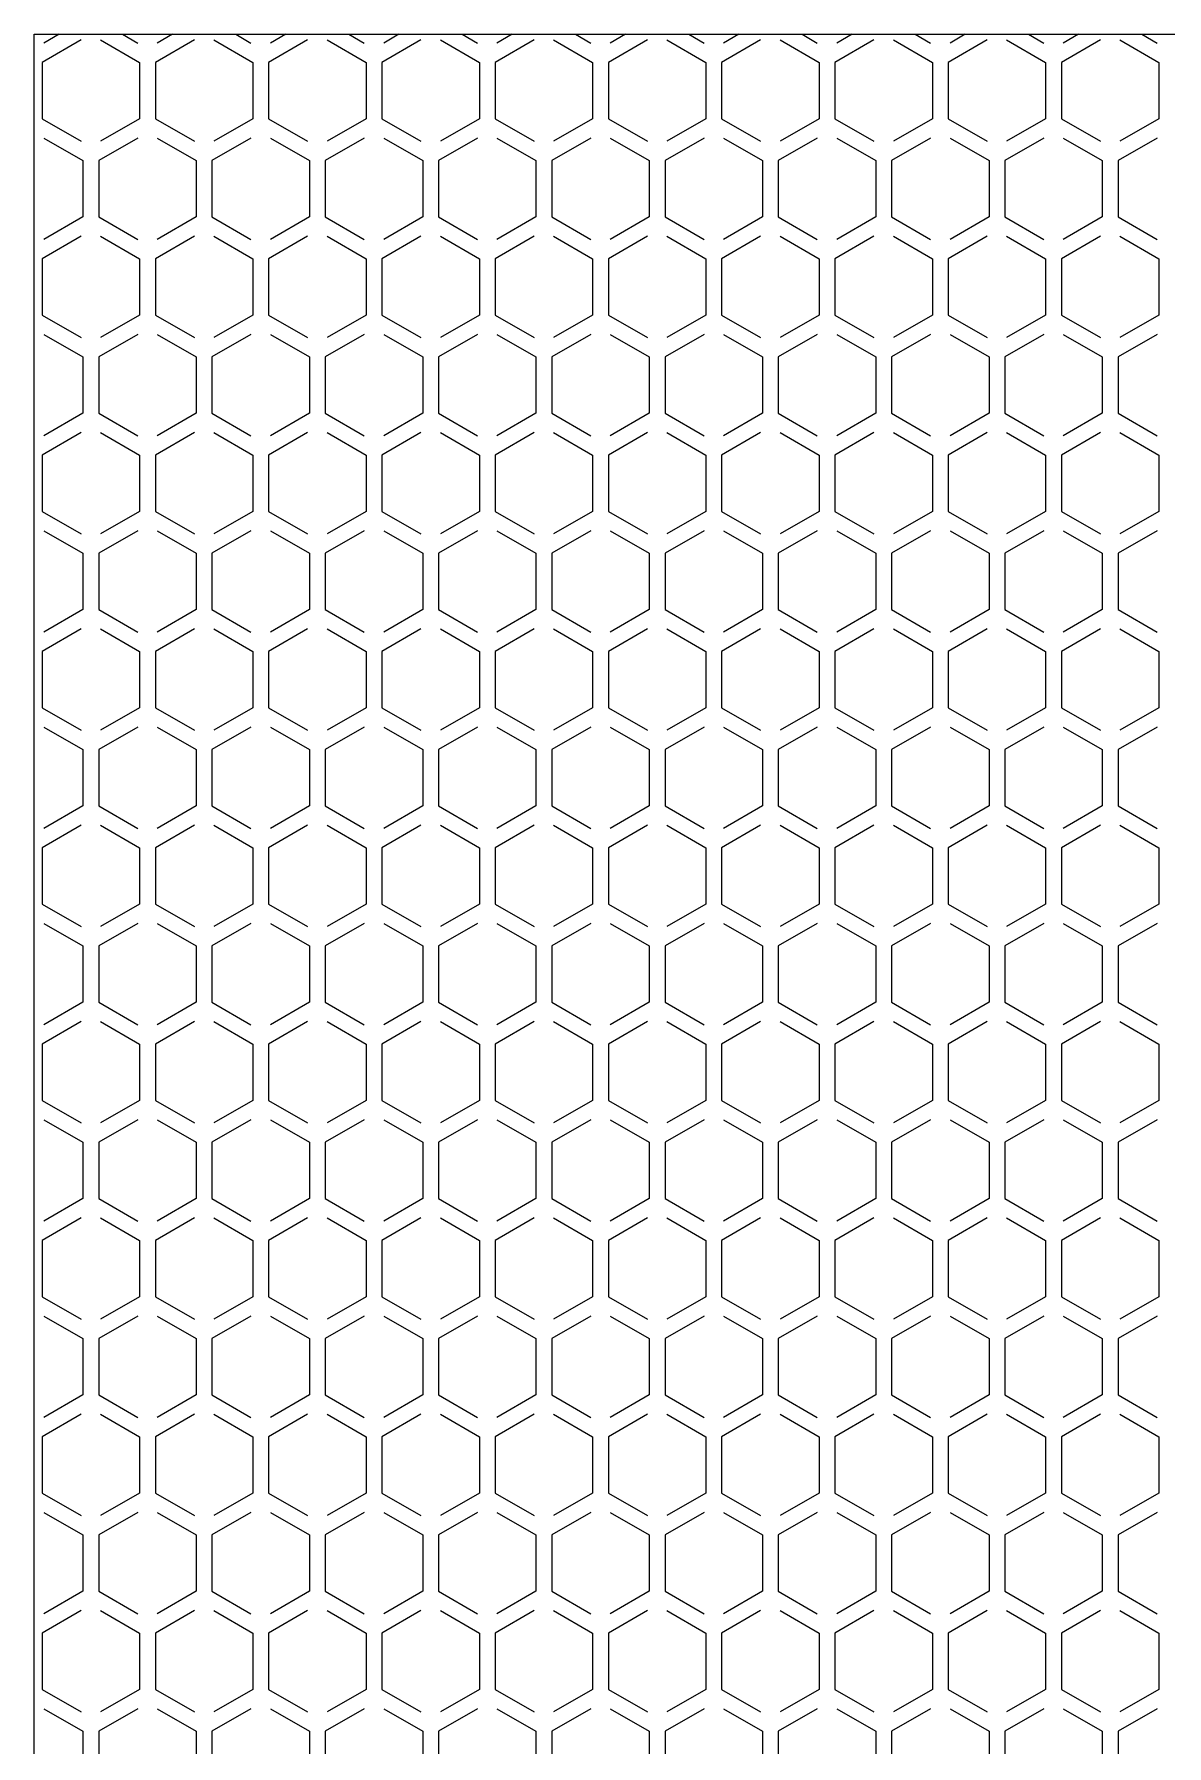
# Model space of a CAD drawing. Header units: millimetres. Extents: x 0 to 400, y 0 to 300.
# Drawn here: x 0 to 100.6, y 148 to 300 of the extents above; entities that cross this region are included whole.
import ezdxf

# ---------------------------------------------------------------- set-up
doc = ezdxf.new("R2010")
doc.units = ezdxf.units.MM
doc.layers.add('CUT', color=1, linetype='CONTINUOUS')

msp = doc.modelspace()

# ---------------------------------------------------------------- linework, layer by layer
at = {"layer": 'CUT'}
for p, q in [((2.2205, 300), (0.866, 299.218)), ((7.8398, 300), (9.1942, 299.218)), ((12.2807, 300), (10.9263, 299.218)), ((17.9, 300), (19.2545, 299.218)), ((22.341, 300), (20.9865, 299.218)), ((27.9603, 300), (29.3147, 299.218)), ((32.4013, 300), (31.0468, 299.218)), ((38.0205, 300), (39.375, 299.218)), ((42.4615, 300), (41.107, 299.218)), ((48.0808, 300), (49.4352, 299.218)), ((52.5218, 300), (51.1673, 299.218)), ((58.141, 300), (59.4955, 299.218)), ((62.582, 300), (61.2275, 299.218)), ((68.2013, 300), (69.5558, 299.218)), ((72.6423, 300), (71.2878, 299.218)), ((78.2615, 300), (79.616, 299.218)), ((82.7025, 300), (81.3481, 299.218)), ((88.3218, 300), (89.6763, 299.218)), ((92.7628, 300), (91.4083, 299.218)), ((98.3821, 300), (99.7365, 299.218))]:
    msp.add_line(p, q, dxfattribs=at)
for points in [[(0, 300), (400, 300), (400, 0), (0, 0), (0, 300)], [(4.1641, 299.5), (0.7, 297.5), (0.7, 292.5), (4.1641, 290.5)], [(5.8962, 299.5), (9.3603, 297.5), (9.3603, 292.5), (5.8962, 290.5)], [(14.2244, 299.5), (10.7603, 297.5), (10.7603, 292.5), (14.2244, 290.5)], [(15.9564, 299.5), (19.4205, 297.5), (19.4205, 292.5), (15.9564, 290.5)], [(24.2846, 299.5), (20.8205, 297.5), (20.8205, 292.5), (24.2846, 290.5)], [(26.0167, 299.5), (29.4808, 297.5), (29.4808, 292.5), (26.0167, 290.5)], [(34.3449, 299.5), (30.8808, 297.5), (30.8808, 292.5), (34.3449, 290.5)], [(36.0769, 299.5), (39.541, 297.5), (39.541, 292.5), (36.0769, 290.5)], [(44.4051, 299.5), (40.941, 297.5), (40.941, 292.5), (44.4051, 290.5)], [(46.1372, 299.5), (49.6013, 297.5), (49.6013, 292.5), (46.1372, 290.5)], [(54.4654, 299.5), (51.0013, 297.5), (51.0013, 292.5), (54.4654, 290.5)], [(56.1974, 299.5), (59.6615, 297.5), (59.6615, 292.5), (56.1974, 290.5)], [(64.5256, 299.5), (61.0615, 297.5), (61.0615, 292.5), (64.5256, 290.5)], [(66.2577, 299.5), (69.7218, 297.5), (69.7218, 292.5), (66.2577, 290.5)], [(74.5859, 299.5), (71.1218, 297.5), (71.1218, 292.5), (74.5859, 290.5)], [(76.3179, 299.5), (79.782, 297.5), (79.782, 292.5), (76.3179, 290.5)], [(84.6461, 299.5), (81.182, 297.5), (81.182, 292.5), (84.6461, 290.5)], [(86.3782, 299.5), (89.8423, 297.5), (89.8423, 292.5), (86.3782, 290.5)], [(94.7064, 299.5), (91.2423, 297.5), (91.2423, 292.5), (94.7064, 290.5)], [(96.4384, 299.5), (99.9025, 297.5), (99.9025, 292.5), (96.4384, 290.5)], [(0.866, 290.782), (4.3301, 288.782), (4.3301, 283.782), (0.866, 281.782)], [(9.1942, 290.782), (5.7301, 288.782), (5.7301, 283.782), (9.1942, 281.782)], [(10.9263, 290.782), (14.3904, 288.782), (14.3904, 283.782), (10.9263, 281.782)], [(19.2545, 290.782), (15.7904, 288.782), (15.7904, 283.782), (19.2545, 281.782)], [(20.9865, 290.782), (24.4506, 288.782), (24.4506, 283.782), (20.9865, 281.782)], [(29.3147, 290.782), (25.8506, 288.782), (25.8506, 283.782), (29.3147, 281.782)], [(31.0468, 290.782), (34.5109, 288.782), (34.5109, 283.782), (31.0468, 281.782)], [(39.375, 290.782), (35.9109, 288.782), (35.9109, 283.782), (39.375, 281.782)], [(41.107, 290.782), (44.5711, 288.782), (44.5711, 283.782), (41.107, 281.782)], [(49.4352, 290.782), (45.9711, 288.782), (45.9711, 283.782), (49.4352, 281.782)], [(51.1673, 290.782), (54.6314, 288.782), (54.6314, 283.782), (51.1673, 281.782)], [(59.4955, 290.782), (56.0314, 288.782), (56.0314, 283.782), (59.4955, 281.782)], [(61.2275, 290.782), (64.6917, 288.782), (64.6917, 283.782), (61.2275, 281.782)], [(69.5558, 290.782), (66.0917, 288.782), (66.0917, 283.782), (69.5558, 281.782)], [(71.2878, 290.782), (74.7519, 288.782), (74.7519, 283.782), (71.2878, 281.782)], [(79.616, 290.782), (76.1519, 288.782), (76.1519, 283.782), (79.616, 281.782)], [(81.3481, 290.782), (84.8122, 288.782), (84.8122, 283.782), (81.3481, 281.782)], [(89.6763, 290.782), (86.2122, 288.782), (86.2122, 283.782), (89.6763, 281.782)], [(91.4083, 290.782), (94.8724, 288.782), (94.8724, 283.782), (91.4083, 281.782)], [(99.7365, 290.782), (96.2724, 288.782), (96.2724, 283.782), (99.7365, 281.782)], [(4.1641, 282.064), (0.7, 280.064), (0.7, 275.064), (4.1641, 273.064)], [(5.8962, 282.064), (9.3603, 280.064), (9.3603, 275.064), (5.8962, 273.064)], [(14.2244, 282.064), (10.7603, 280.064), (10.7603, 275.064), (14.2244, 273.064)], [(15.9564, 282.064), (19.4205, 280.064), (19.4205, 275.064), (15.9564, 273.064)], [(24.2846, 282.064), (20.8205, 280.064), (20.8205, 275.064), (24.2846, 273.064)], [(26.0167, 282.064), (29.4808, 280.064), (29.4808, 275.064), (26.0167, 273.064)], [(34.3449, 282.064), (30.8808, 280.064), (30.8808, 275.064), (34.3449, 273.064)], [(36.0769, 282.064), (39.541, 280.064), (39.541, 275.064), (36.0769, 273.064)], [(44.4051, 282.064), (40.941, 280.064), (40.941, 275.064), (44.4051, 273.064)], [(46.1372, 282.064), (49.6013, 280.064), (49.6013, 275.064), (46.1372, 273.064)], [(54.4654, 282.064), (51.0013, 280.064), (51.0013, 275.064), (54.4654, 273.064)], [(56.1974, 282.064), (59.6615, 280.064), (59.6615, 275.064), (56.1974, 273.064)], [(64.5256, 282.064), (61.0615, 280.064), (61.0615, 275.064), (64.5256, 273.064)], [(66.2577, 282.064), (69.7218, 280.064), (69.7218, 275.064), (66.2577, 273.064)], [(74.5859, 282.064), (71.1218, 280.064), (71.1218, 275.064), (74.5859, 273.064)], [(76.3179, 282.064), (79.782, 280.064), (79.782, 275.064), (76.3179, 273.064)], [(84.6461, 282.064), (81.182, 280.064), (81.182, 275.064), (84.6461, 273.064)], [(86.3782, 282.064), (89.8423, 280.064), (89.8423, 275.064), (86.3782, 273.064)], [(94.7064, 282.064), (91.2423, 280.064), (91.2423, 275.064), (94.7064, 273.064)], [(96.4384, 282.064), (99.9025, 280.064), (99.9025, 275.064), (96.4384, 273.064)], [(0.866, 273.346), (4.3301, 271.346), (4.3301, 266.346), (0.866, 264.346)], [(9.1942, 273.346), (5.7301, 271.346), (5.7301, 266.346), (9.1942, 264.346)], [(10.9263, 273.346), (14.3904, 271.346), (14.3904, 266.346), (10.9263, 264.346)], [(19.2545, 273.346), (15.7904, 271.346), (15.7904, 266.346), (19.2545, 264.346)], [(20.9865, 273.346), (24.4506, 271.346), (24.4506, 266.346), (20.9865, 264.346)], [(29.3147, 273.346), (25.8506, 271.346), (25.8506, 266.346), (29.3147, 264.346)], [(31.0468, 273.346), (34.5109, 271.346), (34.5109, 266.346), (31.0468, 264.346)], [(39.375, 273.346), (35.9109, 271.346), (35.9109, 266.346), (39.375, 264.346)], [(41.107, 273.346), (44.5711, 271.346), (44.5711, 266.346), (41.107, 264.346)], [(49.4352, 273.346), (45.9711, 271.346), (45.9711, 266.346), (49.4352, 264.346)], [(51.1673, 273.346), (54.6314, 271.346), (54.6314, 266.346), (51.1673, 264.346)], [(59.4955, 273.346), (56.0314, 271.346), (56.0314, 266.346), (59.4955, 264.346)], [(61.2275, 273.346), (64.6917, 271.346), (64.6917, 266.346), (61.2275, 264.346)], [(69.5558, 273.346), (66.0917, 271.346), (66.0917, 266.346), (69.5558, 264.346)], [(71.2878, 273.346), (74.7519, 271.346), (74.7519, 266.346), (71.2878, 264.346)], [(79.616, 273.346), (76.1519, 271.346), (76.1519, 266.346), (79.616, 264.346)], [(81.3481, 273.346), (84.8122, 271.346), (84.8122, 266.346), (81.3481, 264.346)], [(89.6763, 273.346), (86.2122, 271.346), (86.2122, 266.346), (89.6763, 264.346)], [(91.4083, 273.346), (94.8724, 271.346), (94.8724, 266.346), (91.4083, 264.346)], [(99.7365, 273.346), (96.2724, 271.346), (96.2724, 266.346), (99.7365, 264.346)], [(4.1641, 264.628), (0.7, 262.628), (0.7, 257.628), (4.1641, 255.628)], [(5.8962, 264.628), (9.3603, 262.628), (9.3603, 257.628), (5.8962, 255.628)], [(14.2244, 264.628), (10.7603, 262.628), (10.7603, 257.628), (14.2244, 255.628)], [(15.9564, 264.628), (19.4205, 262.628), (19.4205, 257.628), (15.9564, 255.628)], [(24.2846, 264.628), (20.8205, 262.628), (20.8205, 257.628), (24.2846, 255.628)], [(26.0167, 264.628), (29.4808, 262.628), (29.4808, 257.628), (26.0167, 255.628)], [(34.3449, 264.628), (30.8808, 262.628), (30.8808, 257.628), (34.3449, 255.628)], [(36.0769, 264.628), (39.541, 262.628), (39.541, 257.628), (36.0769, 255.628)], [(44.4051, 264.628), (40.941, 262.628), (40.941, 257.628), (44.4051, 255.628)], [(46.1372, 264.628), (49.6013, 262.628), (49.6013, 257.628), (46.1372, 255.628)], [(54.4654, 264.628), (51.0013, 262.628), (51.0013, 257.628), (54.4654, 255.628)], [(56.1974, 264.628), (59.6615, 262.628), (59.6615, 257.628), (56.1974, 255.628)], [(64.5256, 264.628), (61.0615, 262.628), (61.0615, 257.628), (64.5256, 255.628)], [(66.2577, 264.628), (69.7218, 262.628), (69.7218, 257.628), (66.2577, 255.628)], [(74.5859, 264.628), (71.1218, 262.628), (71.1218, 257.628), (74.5859, 255.628)], [(76.3179, 264.628), (79.782, 262.628), (79.782, 257.628), (76.3179, 255.628)], [(84.6461, 264.628), (81.182, 262.628), (81.182, 257.628), (84.6461, 255.628)], [(86.3782, 264.628), (89.8423, 262.628), (89.8423, 257.628), (86.3782, 255.628)], [(94.7064, 264.628), (91.2423, 262.628), (91.2423, 257.628), (94.7064, 255.628)], [(96.4384, 264.628), (99.9025, 262.628), (99.9025, 257.628), (96.4384, 255.628)], [(0.866, 255.91), (4.3301, 253.91), (4.3301, 248.91), (0.866, 246.91)], [(9.1942, 255.91), (5.7301, 253.91), (5.7301, 248.91), (9.1942, 246.91)], [(10.9263, 255.91), (14.3904, 253.91), (14.3904, 248.91), (10.9263, 246.91)], [(19.2545, 255.91), (15.7904, 253.91), (15.7904, 248.91), (19.2545, 246.91)], [(20.9865, 255.91), (24.4506, 253.91), (24.4506, 248.91), (20.9865, 246.91)], [(29.3147, 255.91), (25.8506, 253.91), (25.8506, 248.91), (29.3147, 246.91)], [(31.0468, 255.91), (34.5109, 253.91), (34.5109, 248.91), (31.0468, 246.91)], [(39.375, 255.91), (35.9109, 253.91), (35.9109, 248.91), (39.375, 246.91)], [(41.107, 255.91), (44.5711, 253.91), (44.5711, 248.91), (41.107, 246.91)], [(49.4352, 255.91), (45.9711, 253.91), (45.9711, 248.91), (49.4352, 246.91)], [(51.1673, 255.91), (54.6314, 253.91), (54.6314, 248.91), (51.1673, 246.91)], [(59.4955, 255.91), (56.0314, 253.91), (56.0314, 248.91), (59.4955, 246.91)], [(61.2275, 255.91), (64.6917, 253.91), (64.6917, 248.91), (61.2275, 246.91)], [(69.5558, 255.91), (66.0917, 253.91), (66.0917, 248.91), (69.5558, 246.91)], [(71.2878, 255.91), (74.7519, 253.91), (74.7519, 248.91), (71.2878, 246.91)], [(79.616, 255.91), (76.1519, 253.91), (76.1519, 248.91), (79.616, 246.91)], [(81.3481, 255.91), (84.8122, 253.91), (84.8122, 248.91), (81.3481, 246.91)], [(89.6763, 255.91), (86.2122, 253.91), (86.2122, 248.91), (89.6763, 246.91)], [(91.4083, 255.91), (94.8724, 253.91), (94.8724, 248.91), (91.4083, 246.91)], [(99.7365, 255.91), (96.2724, 253.91), (96.2724, 248.91), (99.7365, 246.91)], [(4.1641, 247.192), (0.7, 245.192), (0.7, 240.192), (4.1641, 238.192)], [(5.8962, 247.192), (9.3603, 245.192), (9.3603, 240.192), (5.8962, 238.192)], [(14.2244, 247.192), (10.7603, 245.192), (10.7603, 240.192), (14.2244, 238.192)], [(15.9564, 247.192), (19.4205, 245.192), (19.4205, 240.192), (15.9564, 238.192)], [(24.2846, 247.192), (20.8205, 245.192), (20.8205, 240.192), (24.2846, 238.192)], [(26.0167, 247.192), (29.4808, 245.192), (29.4808, 240.192), (26.0167, 238.192)], [(34.3449, 247.192), (30.8808, 245.192), (30.8808, 240.192), (34.3449, 238.192)], [(36.0769, 247.192), (39.541, 245.192), (39.541, 240.192), (36.0769, 238.192)], [(44.4051, 247.192), (40.941, 245.192), (40.941, 240.192), (44.4051, 238.192)], [(46.1372, 247.192), (49.6013, 245.192), (49.6013, 240.192), (46.1372, 238.192)], [(54.4654, 247.192), (51.0013, 245.192), (51.0013, 240.192), (54.4654, 238.192)], [(56.1974, 247.192), (59.6615, 245.192), (59.6615, 240.192), (56.1974, 238.192)], [(64.5256, 247.192), (61.0615, 245.192), (61.0615, 240.192), (64.5256, 238.192)], [(66.2577, 247.192), (69.7218, 245.192), (69.7218, 240.192), (66.2577, 238.192)], [(74.5859, 247.192), (71.1218, 245.192), (71.1218, 240.192), (74.5859, 238.192)], [(76.3179, 247.192), (79.782, 245.192), (79.782, 240.192), (76.3179, 238.192)], [(84.6461, 247.192), (81.182, 245.192), (81.182, 240.192), (84.6461, 238.192)], [(86.3782, 247.192), (89.8423, 245.192), (89.8423, 240.192), (86.3782, 238.192)], [(94.7064, 247.192), (91.2423, 245.192), (91.2423, 240.192), (94.7064, 238.192)], [(96.4384, 247.192), (99.9025, 245.192), (99.9025, 240.192), (96.4384, 238.192)], [(0.866, 238.474), (4.3301, 236.474), (4.3301, 231.474), (0.866, 229.474)], [(9.1942, 238.474), (5.7301, 236.474), (5.7301, 231.474), (9.1942, 229.474)], [(10.9263, 238.474), (14.3904, 236.474), (14.3904, 231.474), (10.9263, 229.474)], [(19.2545, 238.474), (15.7904, 236.474), (15.7904, 231.474), (19.2545, 229.474)], [(20.9865, 238.474), (24.4506, 236.474), (24.4506, 231.474), (20.9865, 229.474)], [(29.3147, 238.474), (25.8506, 236.474), (25.8506, 231.474), (29.3147, 229.474)], [(31.0468, 238.474), (34.5109, 236.474), (34.5109, 231.474), (31.0468, 229.474)], [(39.375, 238.474), (35.9109, 236.474), (35.9109, 231.474), (39.375, 229.474)], [(41.107, 238.474), (44.5711, 236.474), (44.5711, 231.474), (41.107, 229.474)], [(49.4352, 238.474), (45.9711, 236.474), (45.9711, 231.474), (49.4352, 229.474)], [(51.1673, 238.474), (54.6314, 236.474), (54.6314, 231.474), (51.1673, 229.474)], [(59.4955, 238.474), (56.0314, 236.474), (56.0314, 231.474), (59.4955, 229.474)], [(61.2275, 238.474), (64.6917, 236.474), (64.6917, 231.474), (61.2275, 229.474)], [(69.5558, 238.474), (66.0917, 236.474), (66.0917, 231.474), (69.5558, 229.474)], [(71.2878, 238.474), (74.7519, 236.474), (74.7519, 231.474), (71.2878, 229.474)], [(79.616, 238.474), (76.1519, 236.474), (76.1519, 231.474), (79.616, 229.474)], [(81.3481, 238.474), (84.8122, 236.474), (84.8122, 231.474), (81.3481, 229.474)], [(89.6763, 238.474), (86.2122, 236.474), (86.2122, 231.474), (89.6763, 229.474)], [(91.4083, 238.474), (94.8724, 236.474), (94.8724, 231.474), (91.4083, 229.474)], [(99.7365, 238.474), (96.2724, 236.474), (96.2724, 231.474), (99.7365, 229.474)], [(4.1641, 229.756), (0.7, 227.756), (0.7, 222.756), (4.1641, 220.756)], [(5.8962, 229.756), (9.3603, 227.756), (9.3603, 222.756), (5.8962, 220.756)], [(14.2244, 229.756), (10.7603, 227.756), (10.7603, 222.756), (14.2244, 220.756)], [(15.9564, 229.756), (19.4205, 227.756), (19.4205, 222.756), (15.9564, 220.756)], [(24.2846, 229.756), (20.8205, 227.756), (20.8205, 222.756), (24.2846, 220.756)], [(26.0167, 229.756), (29.4808, 227.756), (29.4808, 222.756), (26.0167, 220.756)], [(34.3449, 229.756), (30.8808, 227.756), (30.8808, 222.756), (34.3449, 220.756)], [(36.0769, 229.756), (39.541, 227.756), (39.541, 222.756), (36.0769, 220.756)], [(44.4051, 229.756), (40.941, 227.756), (40.941, 222.756), (44.4051, 220.756)], [(46.1372, 229.756), (49.6013, 227.756), (49.6013, 222.756), (46.1372, 220.756)], [(54.4654, 229.756), (51.0013, 227.756), (51.0013, 222.756), (54.4654, 220.756)], [(56.1974, 229.756), (59.6615, 227.756), (59.6615, 222.756), (56.1974, 220.756)], [(64.5256, 229.756), (61.0615, 227.756), (61.0615, 222.756), (64.5256, 220.756)], [(66.2577, 229.756), (69.7218, 227.756), (69.7218, 222.756), (66.2577, 220.756)], [(74.5859, 229.756), (71.1218, 227.756), (71.1218, 222.756), (74.5859, 220.756)], [(76.3179, 229.756), (79.782, 227.756), (79.782, 222.756), (76.3179, 220.756)], [(84.6461, 229.756), (81.182, 227.756), (81.182, 222.756), (84.6461, 220.756)], [(86.3782, 229.756), (89.8423, 227.756), (89.8423, 222.756), (86.3782, 220.756)], [(94.7064, 229.756), (91.2423, 227.756), (91.2423, 222.756), (94.7064, 220.756)], [(96.4384, 229.756), (99.9025, 227.756), (99.9025, 222.756), (96.4384, 220.756)], [(0.866, 221.038), (4.3301, 219.038), (4.3301, 214.038), (0.866, 212.038)], [(9.1942, 221.038), (5.7301, 219.038), (5.7301, 214.038), (9.1942, 212.038)], [(10.9263, 221.038), (14.3904, 219.038), (14.3904, 214.038), (10.9263, 212.038)], [(19.2545, 221.038), (15.7904, 219.038), (15.7904, 214.038), (19.2545, 212.038)], [(20.9865, 221.038), (24.4506, 219.038), (24.4506, 214.038), (20.9865, 212.038)], [(29.3147, 221.038), (25.8506, 219.038), (25.8506, 214.038), (29.3147, 212.038)], [(31.0468, 221.038), (34.5109, 219.038), (34.5109, 214.038), (31.0468, 212.038)], [(39.375, 221.038), (35.9109, 219.038), (35.9109, 214.038), (39.375, 212.038)], [(41.107, 221.038), (44.5711, 219.038), (44.5711, 214.038), (41.107, 212.038)], [(49.4352, 221.038), (45.9711, 219.038), (45.9711, 214.038), (49.4352, 212.038)], [(51.1673, 221.038), (54.6314, 219.038), (54.6314, 214.038), (51.1673, 212.038)], [(59.4955, 221.038), (56.0314, 219.038), (56.0314, 214.038), (59.4955, 212.038)], [(61.2275, 221.038), (64.6917, 219.038), (64.6917, 214.038), (61.2275, 212.038)], [(69.5558, 221.038), (66.0917, 219.038), (66.0917, 214.038), (69.5558, 212.038)], [(71.2878, 221.038), (74.7519, 219.038), (74.7519, 214.038), (71.2878, 212.038)], [(79.616, 221.038), (76.1519, 219.038), (76.1519, 214.038), (79.616, 212.038)], [(81.3481, 221.038), (84.8122, 219.038), (84.8122, 214.038), (81.3481, 212.038)], [(89.6763, 221.038), (86.2122, 219.038), (86.2122, 214.038), (89.6763, 212.038)], [(91.4083, 221.038), (94.8724, 219.038), (94.8724, 214.038), (91.4083, 212.038)], [(99.7365, 221.038), (96.2724, 219.038), (96.2724, 214.038), (99.7365, 212.038)], [(4.1641, 212.32), (0.7, 210.32), (0.7, 205.32), (4.1641, 203.32)], [(5.8962, 212.32), (9.3603, 210.32), (9.3603, 205.32), (5.8962, 203.32)], [(14.2244, 212.32), (10.7603, 210.32), (10.7603, 205.32), (14.2244, 203.32)], [(15.9564, 212.32), (19.4205, 210.32), (19.4205, 205.32), (15.9564, 203.32)], [(24.2846, 212.32), (20.8205, 210.32), (20.8205, 205.32), (24.2846, 203.32)], [(26.0167, 212.32), (29.4808, 210.32), (29.4808, 205.32), (26.0167, 203.32)], [(34.3449, 212.32), (30.8808, 210.32), (30.8808, 205.32), (34.3449, 203.32)], [(36.0769, 212.32), (39.541, 210.32), (39.541, 205.32), (36.0769, 203.32)], [(44.4051, 212.32), (40.941, 210.32), (40.941, 205.32), (44.4051, 203.32)], [(46.1372, 212.32), (49.6013, 210.32), (49.6013, 205.32), (46.1372, 203.32)], [(54.4654, 212.32), (51.0013, 210.32), (51.0013, 205.32), (54.4654, 203.32)], [(56.1974, 212.32), (59.6615, 210.32), (59.6615, 205.32), (56.1974, 203.32)], [(64.5256, 212.32), (61.0615, 210.32), (61.0615, 205.32), (64.5256, 203.32)], [(66.2577, 212.32), (69.7218, 210.32), (69.7218, 205.32), (66.2577, 203.32)], [(74.5859, 212.32), (71.1218, 210.32), (71.1218, 205.32), (74.5859, 203.32)], [(76.3179, 212.32), (79.782, 210.32), (79.782, 205.32), (76.3179, 203.32)], [(84.6461, 212.32), (81.182, 210.32), (81.182, 205.32), (84.6461, 203.32)], [(86.3782, 212.32), (89.8423, 210.32), (89.8423, 205.32), (86.3782, 203.32)], [(94.7064, 212.32), (91.2423, 210.32), (91.2423, 205.32), (94.7064, 203.32)], [(96.4384, 212.32), (99.9025, 210.32), (99.9025, 205.32), (96.4384, 203.32)], [(0.866, 203.602), (4.3301, 201.602), (4.3301, 196.602), (0.866, 194.602)], [(9.1942, 203.602), (5.7301, 201.602), (5.7301, 196.602), (9.1942, 194.602)], [(10.9263, 203.602), (14.3904, 201.602), (14.3904, 196.602), (10.9263, 194.602)], [(19.2545, 203.602), (15.7904, 201.602), (15.7904, 196.602), (19.2545, 194.602)], [(20.9865, 203.602), (24.4506, 201.602), (24.4506, 196.602), (20.9865, 194.602)], [(29.3147, 203.602), (25.8506, 201.602), (25.8506, 196.602), (29.3147, 194.602)], [(31.0468, 203.602), (34.5109, 201.602), (34.5109, 196.602), (31.0468, 194.602)], [(39.375, 203.602), (35.9109, 201.602), (35.9109, 196.602), (39.375, 194.602)], [(41.107, 203.602), (44.5711, 201.602), (44.5711, 196.602), (41.107, 194.602)], [(49.4352, 203.602), (45.9711, 201.602), (45.9711, 196.602), (49.4352, 194.602)], [(51.1673, 203.602), (54.6314, 201.602), (54.6314, 196.602), (51.1673, 194.602)], [(59.4955, 203.602), (56.0314, 201.602), (56.0314, 196.602), (59.4955, 194.602)], [(61.2275, 203.602), (64.6917, 201.602), (64.6917, 196.602), (61.2275, 194.602)], [(69.5558, 203.602), (66.0917, 201.602), (66.0917, 196.602), (69.5558, 194.602)], [(71.2878, 203.602), (74.7519, 201.602), (74.7519, 196.602), (71.2878, 194.602)], [(79.616, 203.602), (76.1519, 201.602), (76.1519, 196.602), (79.616, 194.602)], [(81.3481, 203.602), (84.8122, 201.602), (84.8122, 196.602), (81.3481, 194.602)], [(89.6763, 203.602), (86.2122, 201.602), (86.2122, 196.602), (89.6763, 194.602)], [(91.4083, 203.602), (94.8724, 201.602), (94.8724, 196.602), (91.4083, 194.602)], [(99.7365, 203.602), (96.2724, 201.602), (96.2724, 196.602), (99.7365, 194.602)], [(4.1641, 194.884), (0.7, 192.884), (0.7, 187.884), (4.1641, 185.884)], [(5.8962, 194.884), (9.3603, 192.884), (9.3603, 187.884), (5.8962, 185.884)], [(14.2244, 194.884), (10.7603, 192.884), (10.7603, 187.884), (14.2244, 185.884)], [(15.9564, 194.884), (19.4205, 192.884), (19.4205, 187.884), (15.9564, 185.884)], [(24.2846, 194.884), (20.8205, 192.884), (20.8205, 187.884), (24.2846, 185.884)], [(26.0167, 194.884), (29.4808, 192.884), (29.4808, 187.884), (26.0167, 185.884)], [(34.3449, 194.884), (30.8808, 192.884), (30.8808, 187.884), (34.3449, 185.884)], [(36.0769, 194.884), (39.541, 192.884), (39.541, 187.884), (36.0769, 185.884)], [(44.4051, 194.884), (40.941, 192.884), (40.941, 187.884), (44.4051, 185.884)], [(46.1372, 194.884), (49.6013, 192.884), (49.6013, 187.884), (46.1372, 185.884)], [(54.4654, 194.884), (51.0013, 192.884), (51.0013, 187.884), (54.4654, 185.884)], [(56.1974, 194.884), (59.6615, 192.884), (59.6615, 187.884), (56.1974, 185.884)], [(64.5256, 194.884), (61.0615, 192.884), (61.0615, 187.884), (64.5256, 185.884)], [(66.2577, 194.884), (69.7218, 192.884), (69.7218, 187.884), (66.2577, 185.884)], [(74.5859, 194.884), (71.1218, 192.884), (71.1218, 187.884), (74.5859, 185.884)], [(76.3179, 194.884), (79.782, 192.884), (79.782, 187.884), (76.3179, 185.884)], [(84.6461, 194.884), (81.182, 192.884), (81.182, 187.884), (84.6461, 185.884)], [(86.3782, 194.884), (89.8423, 192.884), (89.8423, 187.884), (86.3782, 185.884)], [(94.7064, 194.884), (91.2423, 192.884), (91.2423, 187.884), (94.7064, 185.884)], [(96.4384, 194.884), (99.9025, 192.884), (99.9025, 187.884), (96.4384, 185.884)], [(0.866, 186.166), (4.3301, 184.166), (4.3301, 179.166), (0.866, 177.166)], [(9.1942, 186.166), (5.7301, 184.166), (5.7301, 179.166), (9.1942, 177.166)], [(10.9263, 186.166), (14.3904, 184.166), (14.3904, 179.166), (10.9263, 177.166)], [(19.2545, 186.166), (15.7904, 184.166), (15.7904, 179.166), (19.2545, 177.166)], [(20.9865, 186.166), (24.4506, 184.166), (24.4506, 179.166), (20.9865, 177.166)], [(29.3147, 186.166), (25.8506, 184.166), (25.8506, 179.166), (29.3147, 177.166)], [(31.0468, 186.166), (34.5109, 184.166), (34.5109, 179.166), (31.0468, 177.166)], [(39.375, 186.166), (35.9109, 184.166), (35.9109, 179.166), (39.375, 177.166)], [(41.107, 186.166), (44.5711, 184.166), (44.5711, 179.166), (41.107, 177.166)], [(49.4352, 186.166), (45.9711, 184.166), (45.9711, 179.166), (49.4352, 177.166)], [(51.1673, 186.166), (54.6314, 184.166), (54.6314, 179.166), (51.1673, 177.166)], [(59.4955, 186.166), (56.0314, 184.166), (56.0314, 179.166), (59.4955, 177.166)], [(61.2275, 186.166), (64.6917, 184.166), (64.6917, 179.166), (61.2275, 177.166)], [(69.5558, 186.166), (66.0917, 184.166), (66.0917, 179.166), (69.5558, 177.166)], [(71.2878, 186.166), (74.7519, 184.166), (74.7519, 179.166), (71.2878, 177.166)], [(79.616, 186.166), (76.1519, 184.166), (76.1519, 179.166), (79.616, 177.166)], [(81.3481, 186.166), (84.8122, 184.166), (84.8122, 179.166), (81.3481, 177.166)], [(89.6763, 186.166), (86.2122, 184.166), (86.2122, 179.166), (89.6763, 177.166)], [(91.4083, 186.166), (94.8724, 184.166), (94.8724, 179.166), (91.4083, 177.166)], [(99.7365, 186.166), (96.2724, 184.166), (96.2724, 179.166), (99.7365, 177.166)], [(4.1641, 177.448), (0.7, 175.448), (0.7, 170.448), (4.1641, 168.448)], [(5.8962, 177.448), (9.3603, 175.448), (9.3603, 170.448), (5.8962, 168.448)], [(14.2244, 177.448), (10.7603, 175.448), (10.7603, 170.448), (14.2244, 168.448)], [(15.9564, 177.448), (19.4205, 175.448), (19.4205, 170.448), (15.9564, 168.448)], [(24.2846, 177.448), (20.8205, 175.448), (20.8205, 170.448), (24.2846, 168.448)], [(26.0167, 177.448), (29.4808, 175.448), (29.4808, 170.448), (26.0167, 168.448)], [(34.3449, 177.448), (30.8808, 175.448), (30.8808, 170.448), (34.3449, 168.448)], [(36.0769, 177.448), (39.541, 175.448), (39.541, 170.448), (36.0769, 168.448)], [(44.4051, 177.448), (40.941, 175.448), (40.941, 170.448), (44.4051, 168.448)], [(46.1372, 177.448), (49.6013, 175.448), (49.6013, 170.448), (46.1372, 168.448)], [(54.4654, 177.448), (51.0013, 175.448), (51.0013, 170.448), (54.4654, 168.448)], [(56.1974, 177.448), (59.6615, 175.448), (59.6615, 170.448), (56.1974, 168.448)], [(64.5256, 177.448), (61.0615, 175.448), (61.0615, 170.448), (64.5256, 168.448)], [(66.2577, 177.448), (69.7218, 175.448), (69.7218, 170.448), (66.2577, 168.448)], [(74.5859, 177.448), (71.1218, 175.448), (71.1218, 170.448), (74.5859, 168.448)], [(76.3179, 177.448), (79.782, 175.448), (79.782, 170.448), (76.3179, 168.448)], [(84.6461, 177.448), (81.182, 175.448), (81.182, 170.448), (84.6461, 168.448)], [(86.3782, 177.448), (89.8423, 175.448), (89.8423, 170.448), (86.3782, 168.448)], [(94.7064, 177.448), (91.2423, 175.448), (91.2423, 170.448), (94.7064, 168.448)], [(96.4384, 177.448), (99.9025, 175.448), (99.9025, 170.448), (96.4384, 168.448)], [(0.866, 168.73), (4.3301, 166.73), (4.3301, 161.73), (0.866, 159.73)], [(9.1942, 168.73), (5.7301, 166.73), (5.7301, 161.73), (9.1942, 159.73)], [(10.9263, 168.73), (14.3904, 166.73), (14.3904, 161.73), (10.9263, 159.73)], [(19.2545, 168.73), (15.7904, 166.73), (15.7904, 161.73), (19.2545, 159.73)], [(20.9865, 168.73), (24.4506, 166.73), (24.4506, 161.73), (20.9865, 159.73)], [(29.3147, 168.73), (25.8506, 166.73), (25.8506, 161.73), (29.3147, 159.73)], [(31.0468, 168.73), (34.5109, 166.73), (34.5109, 161.73), (31.0468, 159.73)], [(39.375, 168.73), (35.9109, 166.73), (35.9109, 161.73), (39.375, 159.73)], [(41.107, 168.73), (44.5711, 166.73), (44.5711, 161.73), (41.107, 159.73)], [(49.4352, 168.73), (45.9711, 166.73), (45.9711, 161.73), (49.4352, 159.73)], [(51.1673, 168.73), (54.6314, 166.73), (54.6314, 161.73), (51.1673, 159.73)], [(59.4955, 168.73), (56.0314, 166.73), (56.0314, 161.73), (59.4955, 159.73)], [(61.2275, 168.73), (64.6917, 166.73), (64.6917, 161.73), (61.2275, 159.73)], [(69.5558, 168.73), (66.0917, 166.73), (66.0917, 161.73), (69.5558, 159.73)], [(71.2878, 168.73), (74.7519, 166.73), (74.7519, 161.73), (71.2878, 159.73)], [(79.616, 168.73), (76.1519, 166.73), (76.1519, 161.73), (79.616, 159.73)], [(81.3481, 168.73), (84.8122, 166.73), (84.8122, 161.73), (81.3481, 159.73)], [(89.6763, 168.73), (86.2122, 166.73), (86.2122, 161.73), (89.6763, 159.73)], [(91.4083, 168.73), (94.8724, 166.73), (94.8724, 161.73), (91.4083, 159.73)], [(99.7365, 168.73), (96.2724, 166.73), (96.2724, 161.73), (99.7365, 159.73)], [(4.1641, 160.012), (0.7, 158.012), (0.7, 153.012), (4.1641, 151.012)], [(5.8962, 160.012), (9.3603, 158.012), (9.3603, 153.012), (5.8962, 151.012)], [(14.2244, 160.012), (10.7603, 158.012), (10.7603, 153.012), (14.2244, 151.012)], [(15.9564, 160.012), (19.4205, 158.012), (19.4205, 153.012), (15.9564, 151.012)], [(24.2846, 160.012), (20.8205, 158.012), (20.8205, 153.012), (24.2846, 151.012)], [(26.0167, 160.012), (29.4808, 158.012), (29.4808, 153.012), (26.0167, 151.012)], [(34.3449, 160.012), (30.8808, 158.012), (30.8808, 153.012), (34.3449, 151.012)], [(36.0769, 160.012), (39.541, 158.012), (39.541, 153.012), (36.0769, 151.012)], [(44.4051, 160.012), (40.941, 158.012), (40.941, 153.012), (44.4051, 151.012)], [(46.1372, 160.012), (49.6013, 158.012), (49.6013, 153.012), (46.1372, 151.012)], [(54.4654, 160.012), (51.0013, 158.012), (51.0013, 153.012), (54.4654, 151.012)], [(56.1974, 160.012), (59.6615, 158.012), (59.6615, 153.012), (56.1974, 151.012)], [(64.5256, 160.012), (61.0615, 158.012), (61.0615, 153.012), (64.5256, 151.012)], [(66.2577, 160.012), (69.7218, 158.012), (69.7218, 153.012), (66.2577, 151.012)], [(74.5859, 160.012), (71.1218, 158.012), (71.1218, 153.012), (74.5859, 151.012)], [(76.3179, 160.012), (79.782, 158.012), (79.782, 153.012), (76.3179, 151.012)], [(84.6461, 160.012), (81.182, 158.012), (81.182, 153.012), (84.6461, 151.012)], [(86.3782, 160.012), (89.8423, 158.012), (89.8423, 153.012), (86.3782, 151.012)], [(94.7064, 160.012), (91.2423, 158.012), (91.2423, 153.012), (94.7064, 151.012)], [(96.4384, 160.012), (99.9025, 158.012), (99.9025, 153.012), (96.4384, 151.012)], [(0.866, 151.294), (4.3301, 149.294), (4.3301, 144.294), (0.866, 142.294)], [(9.1942, 151.294), (5.7301, 149.294), (5.7301, 144.294), (9.1942, 142.294)], [(10.9263, 151.294), (14.3904, 149.294), (14.3904, 144.294), (10.9263, 142.294)], [(19.2545, 151.294), (15.7904, 149.294), (15.7904, 144.294), (19.2545, 142.294)], [(20.9865, 151.294), (24.4506, 149.294), (24.4506, 144.294), (20.9865, 142.294)], [(29.3147, 151.294), (25.8506, 149.294), (25.8506, 144.294), (29.3147, 142.294)], [(31.0468, 151.294), (34.5109, 149.294), (34.5109, 144.294), (31.0468, 142.294)], [(39.375, 151.294), (35.9109, 149.294), (35.9109, 144.294), (39.375, 142.294)], [(41.107, 151.294), (44.5711, 149.294), (44.5711, 144.294), (41.107, 142.294)], [(49.4352, 151.294), (45.9711, 149.294), (45.9711, 144.294), (49.4352, 142.294)], [(51.1673, 151.294), (54.6314, 149.294), (54.6314, 144.294), (51.1673, 142.294)], [(59.4955, 151.294), (56.0314, 149.294), (56.0314, 144.294), (59.4955, 142.294)], [(61.2275, 151.294), (64.6917, 149.294), (64.6917, 144.294), (61.2275, 142.294)], [(69.5558, 151.294), (66.0917, 149.294), (66.0917, 144.294), (69.5558, 142.294)], [(71.2878, 151.294), (74.7519, 149.294), (74.7519, 144.294), (71.2878, 142.294)], [(79.616, 151.294), (76.1519, 149.294), (76.1519, 144.294), (79.616, 142.294)], [(81.3481, 151.294), (84.8122, 149.294), (84.8122, 144.294), (81.3481, 142.294)], [(89.6763, 151.294), (86.2122, 149.294), (86.2122, 144.294), (89.6763, 142.294)], [(91.4083, 151.294), (94.8724, 149.294), (94.8724, 144.294), (91.4083, 142.294)], [(99.7365, 151.294), (96.2724, 149.294), (96.2724, 144.294), (99.7365, 142.294)]]:
    msp.add_lwpolyline(points, dxfattribs=at)

doc.saveas('drawing.dxf')
